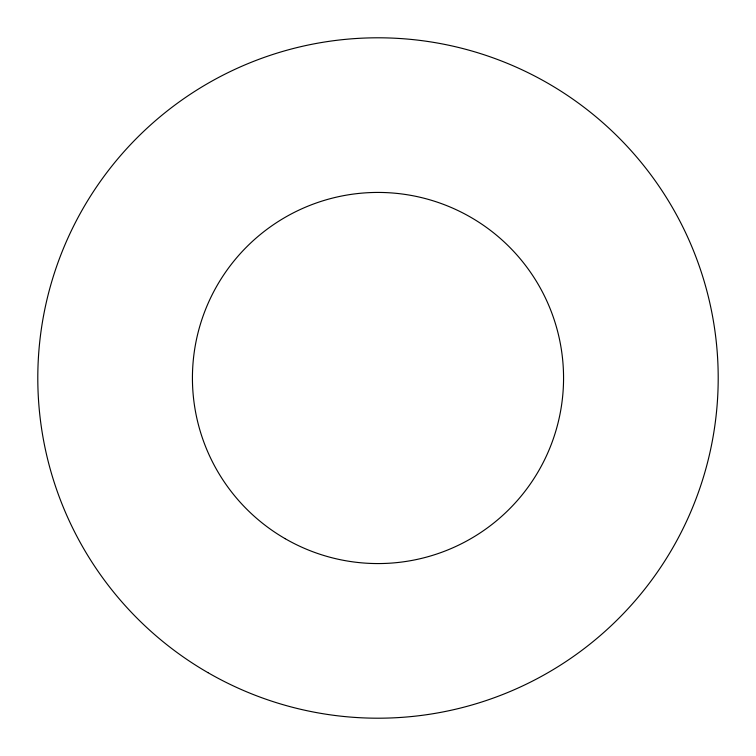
<?xml version="1.0" encoding="UTF-8"?>
<svg xmlns="http://www.w3.org/2000/svg" width="756" height="756" viewBox="0 0 756 756"><rect width="100%" height="100%" fill="white"/><g stroke="black" fill="none" stroke-linecap="round" stroke-linejoin="round"><path stroke-width="1.13" d="M207.9 672.623A340.2 340.2 0 0 0 718.2 378A340.2 340.2 0 0 0 207.9 83.377A340.2 340.2 0 0 0 207.9 672.623M285.22 538.707A185.56 185.56 0 0 0 563.56 378A185.56 185.56 0 0 0 285.22 217.293A185.56 185.56 0 0 0 285.22 538.707"/></g></svg>
